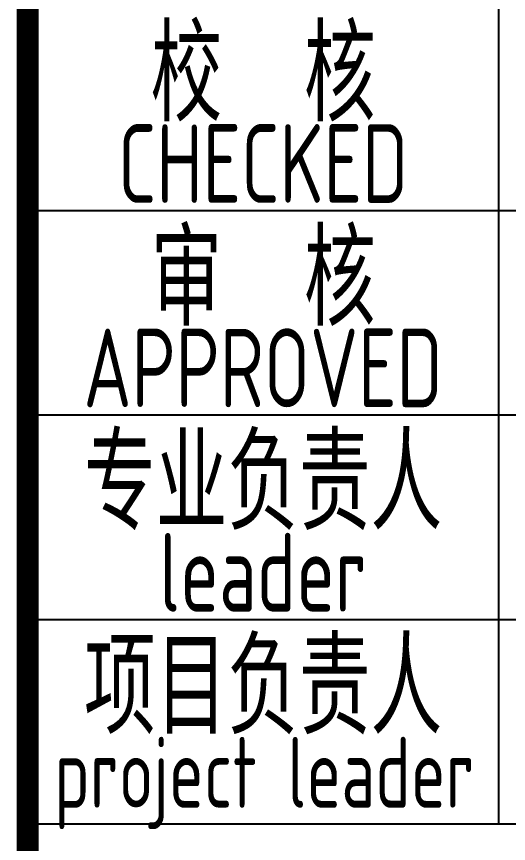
# Model space of a CAD drawing. Extents: x 6250600 to 6678662, y -692028 to -290561.
# Drawn here: x 6442857 to 6444424, y -370441 to -367812 of the extents above; entities that cross this region are included whole.
import ezdxf
from ezdxf.enums import TextEntityAlignment as Align

# ---------------------------------------------------------------- set-up
doc = ezdxf.new("R2010")
doc.units = 0
doc.header["$LTSCALE"] = 1000
doc.header["$MEASUREMENT"] = 0
doc.layers.get('0').update_dxf_attribs({"linetype": 'CONTINUOUS'})
doc.styles.add('AHD', font='sceie.shx', dxfattribs={"width": 0.7, "bigfont": 'sceic.shx'})

msp = doc.modelspace()

# ---------------------------------------------------------------- linework, layer by layer
for p, q in [((6444392.3, -370378.7), (6444392.3, -367128.7)), ((6442892.3, -368428.7), (6448392.3, -368428.7)), ((6442892.3, -369078.7), (6448392.3, -369078.7)), ((6442892.3, -369728.7), (6460892.3, -369728.7)), ((6442892.3, -370378.7), (6460892.3, -370378.7))]:
    msp.add_line(p, q)
msp.add_lwpolyline([(6460892.3, -365378.7, 70, 70, 0), (6442892.3, -365378.7, 70, 70, 0), (6442892.3, -371378.7, 0, 0, 0)], format="xyseb")
at = {"const_width": 70}
msp.add_lwpolyline([(6442892.3, -365378.7), (6442892.3, -371378.7)], dxfattribs=at)

# ---------------------------------------------------------------- texts
at = {"style": 'AHD', "width": 0.8}
for s, height, p in [('校  核', 300, (6443642.3, -367978.7)), ('校  核', 300, (6443642.3, -367978.7)), ('CHECKED', 250, (6443642.3, -368278.7)), ('CHECKED', 250, (6443642.3, -368278.7)), ('审  核', 300, (6443642.3, -368628.7)), ('审  核', 300, (6443642.3, -368628.7)), ('APPROVED', 250, (6443642.3, -368928.7)), ('APPROVED', 250, (6443642.3, -368928.7)), ('专业负责人', 300, (6443642.3, -369278.7)), ('leader', 250, (6443642.3, -369578.7)), ('项目负责人', 300, (6443642.3, -369928.7)), ('project leader', 225, (6443646.3, -370248.7))]:
    msp.add_text(s, height=height, dxfattribs=at).set_placement(p, align=Align.MIDDLE)

doc.saveas('drawing.dxf')
